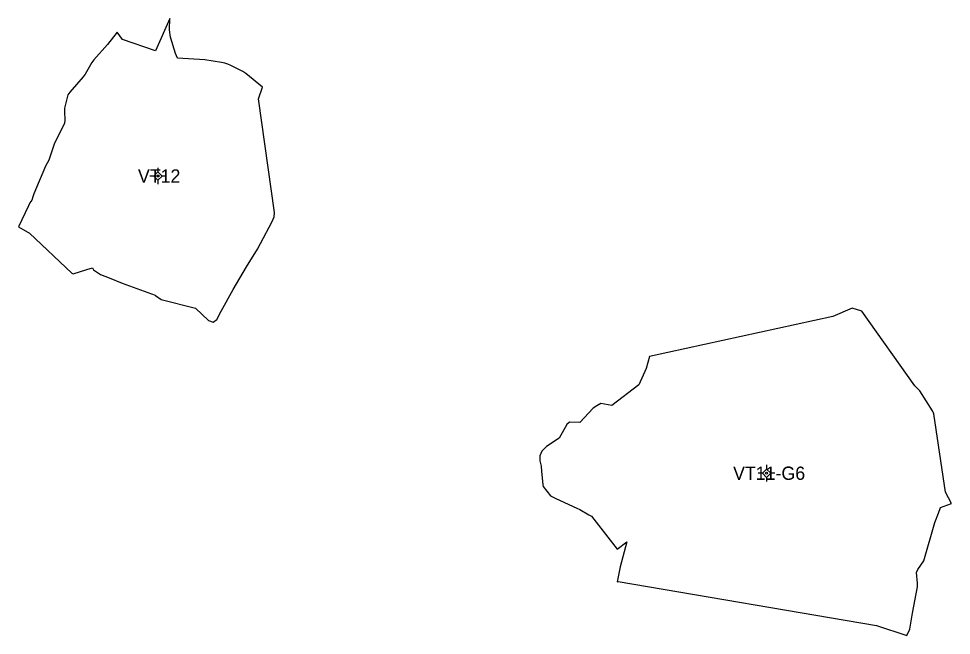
# Model space of a CAD drawing. Extents: x 543554 to 548996, y 1840763 to 1844578.
# Drawn here: x 544476.8 to 544617.3, y 1844167.9 to 1844260.7 of the extents above; entities that cross this region are included whole.
import ezdxf

# ---------------------------------------------------------------- set-up
doc = ezdxf.new("R2010")
doc.units = 0
for name, color, linetype in [('Level 11', 7, 'Continuous'), ('Level 16', 7, 'Continuous'), ('Level 30', 7, 'Continuous')]:
    doc.layers.add(name, color=color, linetype=linetype)

msp = doc.modelspace()

# ---------------------------------------------------------------- linework, layer by layer
at = {"layer": 'Level 11'}
for p, q in [((544497.74, 1844238.29), (544497.74, 1844237.67)), ((544497.11, 1844237.04), (544496.49, 1844237.04)), ((544497.74, 1844237.67), (544497.11, 1844237.04)), ((544497.11, 1844237.04), (544497.74, 1844236.42)), ((544498.36, 1844237.04), (544497.74, 1844237.67)), ((544497.74, 1844236.42), (544498.36, 1844237.04)), ((544497.74, 1844236.42), (544497.74, 1844235.79)), ((544498.99, 1844237.04), (544498.36, 1844237.04)), ((544589.41, 1844192.9), (544588.79, 1844192.28)), ((544589.41, 1844193.53), (544589.41, 1844192.9)), ((544590.04, 1844192.28), (544589.41, 1844192.9)), ((544588.79, 1844192.28), (544588.16, 1844192.28)), ((544588.79, 1844192.28), (544589.41, 1844191.65)), ((544589.41, 1844191.65), (544590.04, 1844192.28)), ((544589.41, 1844191.65), (544589.41, 1844191.03)), ((544590.66, 1844192.28), (544590.04, 1844192.28))]:
    msp.add_line(p, q, dxfattribs=at)
for centre in [(544497.74, 1844237.04), (544589.41, 1844192.28)]:
    msp.add_circle(centre, 0.15, dxfattribs=at)
at = {"layer": 'Level 30'}
for points in [[(544515.28, 1844231.56), (544512.88, 1844248.65), (544513.48, 1844250.41), (544510.97, 1844252.47), (544510.54, 1844252.76), (544508.73, 1844253.66), (544508.28, 1844253.86), (544507.8, 1844254.01), (544507.32, 1844254.14), (544504.8, 1844254.53), (544500.67, 1844254.79), (544500.38, 1844255.49), (544499.64, 1844257.97), (544499.49, 1844259.07), (544499.52, 1844260.74), (544497.35, 1844255.89), (544492.4, 1844257.58), (544491.58, 1844258.72), (544490.11, 1844256.82), (544488.07, 1844254.52), (544487.78, 1844254.11), (544486.77, 1844252.38), (544486.49, 1844251.97), (544484.44, 1844249.67), (544484.17, 1844249.26), (544483.66, 1844247.25), (544483.65, 1844246.68), (544483.69, 1844245.52), (544483.67, 1844244.95), (544482.31, 1844242.28), (544482.11, 1844241.82), (544481.32, 1844239.4), (544481.04, 1844238.98), (544480.8, 1844238.54), (544479.05, 1844234.37), (544478.87, 1844233.9), (544478.73, 1844233.41), (544478.45, 1844232.99), (544478.22, 1844232.54), (544476.75, 1844229.36), (544478.38, 1844228.45), (544484.75, 1844222.43), (544484.77, 1844222.4), (544484.97, 1844222.32), (544487.01, 1844222.95), (544487.88, 1844223.19), (544488.01, 1844222.93), (544489.06, 1844222.2), (544490.38, 1844221.71), (544492.32, 1844220.9), (544497.33, 1844219.07), (544497.38, 1844219.06), (544498.2, 1844218.45), (544503.39, 1844217.13), (544505.36, 1844215.27), (544506.04, 1844215.04), (544506.62, 1844215.45), (544507.28, 1844216.7), (544509.08, 1844219.93), (544511.1, 1844223.38), (544512.71, 1844226.04), (544513.16, 1844226.85), (544514.94, 1844230.2), (544515.22, 1844230.88), (544515.28, 1844231.56)], [(544617.26, 1844187.71), (544616.4, 1844189.45), (544614.6, 1844201.21), (544614.43, 1844201.69), (544612.53, 1844204.68), (544612.17, 1844205.06), (544611.76, 1844205.43), (544603.77, 1844216.67), (544602.31, 1844217.12), (544599.41, 1844215.86), (544571.81, 1844209.84), (544571.28, 1844208.07), (544570.16, 1844205.58), (544566.12, 1844202.48), (544564.43, 1844202.8), (544563.83, 1844202.43), (544563.3, 1844202.08), (544561.29, 1844199.91), (544559.71, 1844199.95), (544559.31, 1844199.64), (544558.18, 1844197.54), (544556.26, 1844196.32), (544555.58, 1844195.58), (544555.26, 1844194.9), (544555.24, 1844194.14), (544555.45, 1844193.35), (544555.54, 1844192.58), (544555.71, 1844190.51), (544555.79, 1844190.29), (544556.89, 1844188.86), (544557.7, 1844188.47), (544560.85, 1844187.02), (544561.3, 1844186.79), (544562.67, 1844186.03), (544563.05, 1844185.83), (544566.9, 1844180.82), (544568.35, 1844181.94), (544567.39, 1844178.17), (544566.92, 1844175.93), (544567.07, 1844175.98), (544605.98, 1844169.34), (544610.55, 1844167.86), (544610.98, 1844168.78), (544611.39, 1844171.21), (544612.16, 1844175.17), (544612.14, 1844175.7), (544612.01, 1844177.32), (544612.2, 1844177.78), (544613.09, 1844179.07), (544614.76, 1844184.84), (544615.31, 1844186.24), (544615.62, 1844187.11), (544617.26, 1844187.71)]]:
    msp.add_lwpolyline(points, dxfattribs=at)

# ---------------------------------------------------------------- texts
at = {"layer": 'Level 16'}
for s, p in [('VT12', (544494.72, 1844236.04)), ('VT11-G6', (544584.38, 1844191.28))]:
    msp.add_text(s, height=2, dxfattribs=at).set_placement(p)

doc.saveas('drawing.dxf')
